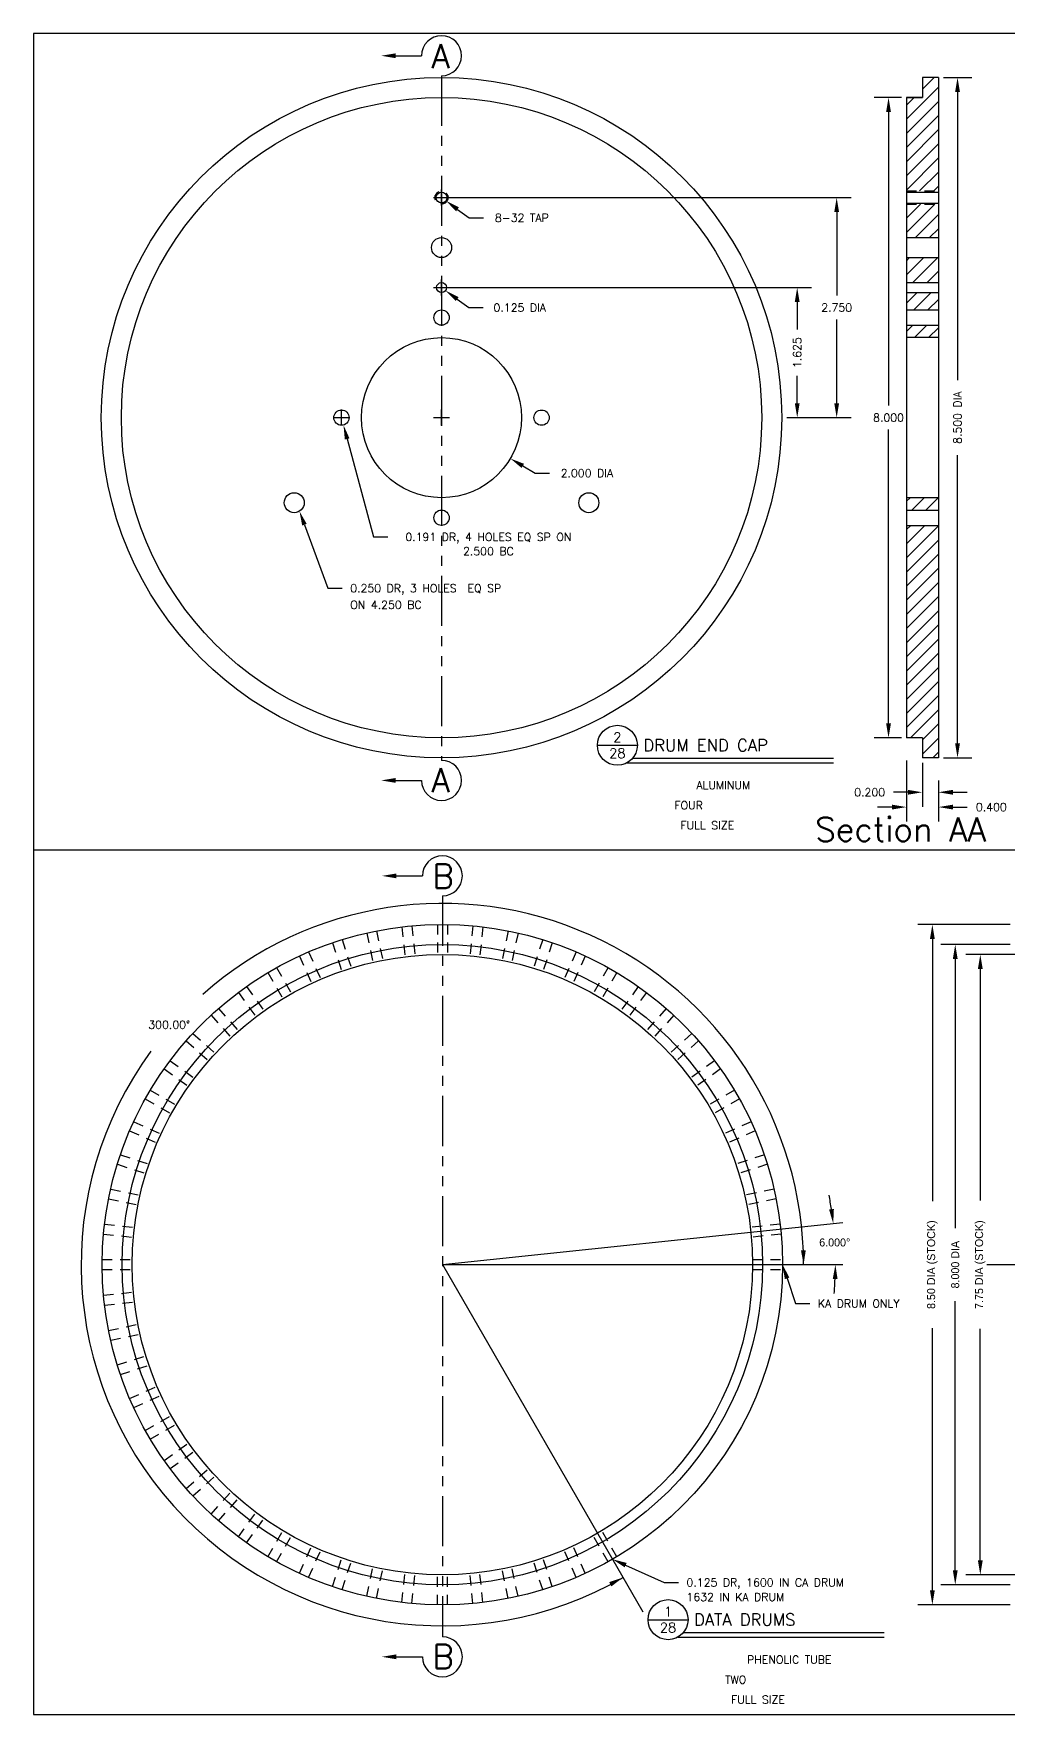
# Model space of a CAD drawing. Extents: x 0 to 33, y 0 to 21.
# Drawn here: x 0 to 12.18, y 0 to 21 of the extents above; entities that cross this region are included whole.
import ezdxf
from ezdxf.enums import TextEntityAlignment as Align

# ---------------------------------------------------------------- set-up
doc = ezdxf.new("R2010")
doc.units = 0
doc.header["$MEASUREMENT"] = 0
for name, pattern in [('CENTER2', [1.125, 0.75, -0.125, 0.125, -0.125]), ('HIDDEN2', [0.1875, 0.125, -0.0625]), ('PHANTOM2', [1.25, 0.625, -0.125, 0.125, -0.125, 0.125, -0.125])]:
    doc.linetypes.add(name, pattern=pattern)
doc.layers.get('0').update_dxf_attribs({"linetype": 'CONTINUOUS'})
doc.layers.get('DEFPOINTS').update_dxf_attribs({"linetype": 'CONTINUOUS'})
for name, color, linetype in [('BORDER', 5, 'CONTINUOUS'), ('DIM', 1, 'CONTINUOUS'), ('NFCENTER', 4, 'CENTER2'), ('NFHIDDEN', 6, 'HIDDEN2'), ('NFSECTION', 6, 'PHANTOM2'), ('OBJECT', 3, 'CONTINUOUS'), ('TEXT', 1, 'CONTINUOUS')]:
    doc.layers.add(name, color=color, linetype=linetype)
doc.styles.add('ROMANS', font='romans')
doc.styles.add('SIMPLEX', font='simplex')
doc.dimstyles.get("Standard").update_dxf_attribs({"dimtxt": 0.1, "dimasz": 0.18, "dimexe": 0.18, "dimexo": 0.0625, "dimgap": 0.1, "dimtad": 0, "dimtih": 1, "dimtoh": 1, "dimdec": 3, "dimzin": 0, "dimdsep": 46, "dimtxsty": 'STANDARD', "dimcen": 0.1, "dimclrd": 256, "dimclre": 256, "dimclrt": 256, "dimadec": 0, "dimazin": 0, "dimtfac": 0.8, "dimtdec": 3, "dimtofl": 0, "dimtmove": 2, "dimatfit": 3, "dimfxl": 1, "dimtolj": 1, "dimtzin": 0, "dimarcsym": 0})

# ---------------------------------------------------------------- blocks, each defined once
blk = doc.blocks.new('*D12')
at = {"linetype": 'ByBlock', "transparency": 16777216}
for p, q in [((22.947, 15.142), (23.147, 15.142)), ((23.047, 15.042), (23.047, 15.242)), ((23.118, 14.875), (23.445, 13.651)), ((23.445, 13.651), (23.625, 13.651))]:
    blk.add_line(p, q, dxfattribs=at)
blk.add_solid([(23.089, 14.868), (23.147, 14.883), (23.072, 15.049)], dxfattribs=at)
at = {"layer": 'DEFPOINTS', "color": 0, "linetype": 'ByBlock', "transparency": 16777216}
for p in [(23.022, 15.234), (23.072, 15.049)]:
    blk.add_point(p, dxfattribs=at)
at = {"linetype": 'ByBlock', "transparency": 16777216, "style": 'SIMPLEX'}
blk.add_text('0.191 DR, 4 HOLES EQ SP ON', height=0.1, dxfattribs=at).set_placement((24.882, 13.651), align=Align.MIDDLE_CENTER)
blk = doc.blocks.new('*D13')
at = {"linetype": 'ByBlock', "transparency": 16777216}
for p, q in [((24.197, 15.142), (24.397, 15.142)), ((24.297, 15.042), (24.297, 15.242)), ((25.312, 14.539), (25.467, 14.448)), ((25.467, 14.448), (25.647, 14.448))]:
    blk.add_line(p, q, dxfattribs=at)
blk.add_solid([(25.296, 14.514), (25.327, 14.565), (25.157, 14.631)], dxfattribs=at)
at = {"layer": 'DEFPOINTS', "color": 0, "linetype": 'ByBlock', "transparency": 16777216}
for p in [(23.437, 15.652), (25.157, 14.631)]:
    blk.add_point(p, dxfattribs=at)
at = {"linetype": 'ByBlock', "transparency": 16777216, "style": 'SIMPLEX'}
blk.add_text('2.000 DIA', height=0.1, dxfattribs=at).set_placement((26.113, 14.448), align=Align.MIDDLE_CENTER)
blk = doc.blocks.new('*D16')
at = {"linetype": 'ByBlock', "transparency": 16777216}
for p, q in [((30.042, 19.142), (29.701, 19.142)), ((29.881, 18.962), (29.881, 15.292)), ((29.881, 11.322), (29.881, 14.992)), ((30.042, 11.142), (29.701, 11.142))]:
    blk.add_line(p, q, dxfattribs=at)
for points in [[(29.851, 18.962), (29.911, 18.962), (29.881, 19.142)], [(29.851, 11.322), (29.911, 11.322), (29.881, 11.142)]]:
    blk.add_solid(points, dxfattribs=at)
at = {"layer": 'DEFPOINTS', "color": 0, "linetype": 'ByBlock', "transparency": 16777216}
for p in [(29.881, 19.142), (30.105, 19.142), (30.105, 11.142)]:
    blk.add_point(p, dxfattribs=at)
at = {"linetype": 'ByBlock', "transparency": 16777216, "style": 'SIMPLEX'}
blk.add_text('8.000', height=0.1, dxfattribs=at).set_placement((29.881, 15.142), align=Align.MIDDLE_CENTER)
blk = doc.blocks.new('*D17')
at = {"linetype": 'ByBlock', "transparency": 16777216}
for p, q in [((30.567, 19.392), (30.923, 19.392)), ((30.743, 19.212), (30.743, 15.608)), ((30.743, 11.072), (30.743, 14.675)), ((30.567, 10.892), (30.923, 10.892))]:
    blk.add_line(p, q, dxfattribs=at)
for points in [[(30.713, 19.212), (30.773, 19.212), (30.743, 19.392)], [(30.713, 11.072), (30.773, 11.072), (30.743, 10.892)]]:
    blk.add_solid(points, dxfattribs=at)
at = {"layer": 'DEFPOINTS', "color": 0, "linetype": 'ByBlock', "transparency": 16777216}
for p in [(30.505, 19.392), (30.743, 19.392), (30.505, 10.892)]:
    blk.add_point(p, dxfattribs=at)
at = {"linetype": 'ByBlock', "transparency": 16777216, "style": 'SIMPLEX'}
blk.add_text('8.500 DIA', height=0.1, rotation=90, dxfattribs=at).set_placement((30.743, 15.142), align=Align.MIDDLE_CENTER)
blk = doc.blocks.new('P-TITLE')
at = {"layer": 'OBJECT'}
for p, q in [((-1.562, -0.638), (-1.062, -0.638)), ((-1.113, -0.8), (1.387, -0.8)), ((1.387, -0.862), (-1.188, -0.862))]:
    blk.add_line(p, q, dxfattribs=at)
blk.add_circle((-1.312, -0.638), 0.25, dxfattribs=at)
at = {"layer": 'OBJECT', "style": 'ROMANS'}
for tag, p in [('NO.', (-1.312, -0.538)), ('PAGE', (-1.312, -0.738))]:
    blk.add_attdef(tag, text='', height=0.12, dxfattribs=at).set_placement(p, align=Align.MIDDLE)
for tag, p, height in [('DESCRIPTION', (-0.988, -0.712), 0.15), ('MATERIAL', (-0.325, -1.188), 0.1), ('#_REQUIRED', (-0.6, -1.438), 0.1), ('SCALE', (-0.525, -1.688), 0.1)]:
    blk.add_attdef(tag, p, '', height=height, dxfattribs=at)
at = {"layer": 'OBJECT', "style": 'ROMANS', "flags": 2}
for tag, p in [('MATERIAL:', (-1.163, -1.188)), ('REQD:', (-1.163, -1.438)), ('SCALE:', (-1.163, -1.688))]:
    blk.add_attdef(tag, p, '', height=0.1, dxfattribs=at)
blk = doc.blocks.new('*X1')
at = {"color": 0}
for p, q in [((53.103, 10.323), (53.148, 10.368)), ((53.17, 10.213), (53.324, 10.368)), ((53.347, 10.213), (53.501, 10.368)), ((53.103, 9.793), (53.332, 10.022)), ((53.103, 9.97), (53.156, 10.022)), ((53.103, 9.616), (53.503, 10.016)), ((53.103, 9.439), (53.503, 9.839)), ((53.103, 9.262), (53.503, 9.662)), ((53.103, 9.086), (53.503, 9.486)), ((53.103, 8.909), (53.503, 9.309)), ((53.103, 8.732), (53.503, 9.132)), ((53.103, 8.555), (53.503, 8.955)), ((53.103, 8.379), (53.503, 8.779)), ((53.103, 8.202), (53.503, 8.602)), ((53.103, 8.025), (53.503, 8.425)), ((53.103, 7.848), (53.503, 8.248)), ((53.103, 7.671), (53.503, 8.071)), ((53.103, 7.495), (53.503, 7.895)), ((53.153, 7.368), (53.503, 7.718)), ((53.303, 7.341), (53.503, 7.541)), ((53.303, 7.164), (53.503, 7.364)), ((53.433, 7.118), (53.503, 7.188))]:
    blk.add_line(p, q, dxfattribs=at)
blk = doc.blocks.new('*D18')
at = {"linetype": 'ByBlock', "transparency": 16777216}
for p, q in [((30.105, 10.857), (30.105, 10.096)), ((30.505, 10.607), (30.505, 10.096)), ((29.925, 10.276), (29.745, 10.276)), ((30.685, 10.276), (30.865, 10.276))]:
    blk.add_line(p, q, dxfattribs=at)
for points in [[(29.925, 10.306), (29.925, 10.246), (30.105, 10.276)], [(30.685, 10.306), (30.685, 10.246), (30.505, 10.276)]]:
    blk.add_solid(points, dxfattribs=at)
at = {"layer": 'DEFPOINTS', "color": 0, "linetype": 'ByBlock', "transparency": 16777216}
for p in [(30.105, 10.919), (30.505, 10.669), (30.505, 10.276)]:
    blk.add_point(p, dxfattribs=at)
at = {"linetype": 'ByBlock', "transparency": 16777216, "style": 'SIMPLEX'}
blk.add_text('0.400', height=0.1, dxfattribs=at).set_placement((31.165, 10.276), align=Align.MIDDLE_CENTER)
blk = doc.blocks.new('*D19')
at = {"linetype": 'ByBlock', "transparency": 16777216}
for p, q in [((30.305, 10.829), (30.305, 10.281)), ((30.505, 10.579), (30.505, 10.281)), ((30.125, 10.461), (29.945, 10.461)), ((30.685, 10.461), (30.865, 10.461))]:
    blk.add_line(p, q, dxfattribs=at)
for points in [[(30.125, 10.491), (30.125, 10.431), (30.305, 10.461)], [(30.685, 10.491), (30.685, 10.431), (30.505, 10.461)]]:
    blk.add_solid(points, dxfattribs=at)
at = {"layer": 'DEFPOINTS', "color": 0, "linetype": 'ByBlock', "transparency": 16777216}
for p in [(30.305, 10.892), (30.505, 10.642), (30.305, 10.461)]:
    blk.add_point(p, dxfattribs=at)
at = {"linetype": 'ByBlock', "transparency": 16777216, "style": 'SIMPLEX'}
blk.add_text('0.200', height=0.1, dxfattribs=at).set_placement((29.645, 10.461), align=Align.MIDDLE_CENTER)
blk = doc.blocks.new('*D20')
at = {"linetype": 'ByBlock', "transparency": 16777216}
for p, q in [((24.359, 17.892), (29.413, 17.892)), ((29.233, 17.712), (29.233, 16.667)), ((29.233, 15.322), (29.233, 16.367)), ((28.609, 15.142), (29.413, 15.142))]:
    blk.add_line(p, q, dxfattribs=at)
for points in [[(29.203, 17.712), (29.263, 17.712), (29.233, 17.892)], [(29.203, 15.322), (29.263, 15.322), (29.233, 15.142)]]:
    blk.add_solid(points, dxfattribs=at)
at = {"layer": 'DEFPOINTS', "color": 0, "linetype": 'ByBlock', "transparency": 16777216}
for p in [(24.297, 17.892), (29.233, 17.892), (28.547, 15.142)]:
    blk.add_point(p, dxfattribs=at)
at = {"linetype": 'ByBlock', "transparency": 16777216, "style": 'SIMPLEX'}
blk.add_text('2.750', height=0.1, dxfattribs=at).set_placement((29.233, 16.517), align=Align.MIDDLE_CENTER)
blk = doc.blocks.new('*D21')
at = {"linetype": 'ByBlock', "transparency": 16777216}
for p, q in [((24.359, 16.767), (28.92, 16.767)), ((28.74, 16.587), (28.74, 16.245)), ((28.74, 15.322), (28.74, 15.664)), ((28.609, 15.142), (28.92, 15.142))]:
    blk.add_line(p, q, dxfattribs=at)
for points in [[(28.71, 16.587), (28.77, 16.587), (28.74, 16.767)], [(28.71, 15.322), (28.77, 15.322), (28.74, 15.142)]]:
    blk.add_solid(points, dxfattribs=at)
at = {"layer": 'DEFPOINTS', "color": 0, "linetype": 'ByBlock', "transparency": 16777216}
for p in [(24.297, 16.767), (28.74, 16.767), (28.547, 15.142)]:
    blk.add_point(p, dxfattribs=at)
at = {"linetype": 'ByBlock', "transparency": 16777216, "style": 'SIMPLEX'}
blk.add_text('1.625', height=0.1, rotation=90, dxfattribs=at).set_placement((28.74, 15.954), align=Align.MIDDLE_CENTER)
blk = doc.blocks.new('*D22')
at = {"linetype": 'ByBlock', "transparency": 16777216}
for p, q in [((24.297, 16.667), (24.297, 16.867)), ((24.197, 16.767), (24.397, 16.767)), ((24.492, 16.623), (24.637, 16.516)), ((24.637, 16.516), (24.817, 16.516))]:
    blk.add_line(p, q, dxfattribs=at)
blk.add_solid([(24.474, 16.599), (24.51, 16.647), (24.347, 16.73)], dxfattribs=at)
at = {"layer": 'DEFPOINTS', "color": 0, "linetype": 'ByBlock', "transparency": 16777216}
for p in [(24.247, 16.804), (24.347, 16.73)]:
    blk.add_point(p, dxfattribs=at)
at = {"linetype": 'ByBlock', "transparency": 16777216, "style": 'SIMPLEX'}
blk.add_text('0.125 DIA', height=0.1, dxfattribs=at).set_placement((25.274, 16.516), align=Align.MIDDLE_CENTER)
blk = doc.blocks.new('*D23')
at = {"linetype": 'ByBlock', "transparency": 16777216}
for p, q in [((24.197, 17.892), (24.397, 17.892)), ((24.297, 17.792), (24.297, 17.992)), ((24.497, 17.744), (24.642, 17.638)), ((24.642, 17.638), (24.822, 17.638))]:
    blk.add_line(p, q, dxfattribs=at)
blk.add_solid([(24.479, 17.72), (24.514, 17.769), (24.352, 17.851)], dxfattribs=at)
at = {"layer": 'DEFPOINTS', "color": 0, "linetype": 'ByBlock', "transparency": 16777216}
for p in [(24.242, 17.932), (24.352, 17.851)]:
    blk.add_point(p, dxfattribs=at)
at = {"linetype": 'ByBlock', "transparency": 16777216, "style": 'SIMPLEX'}
blk.add_text('8-32 TAP', height=0.1, dxfattribs=at).set_placement((25.3, 17.638), align=Align.MIDDLE_CENTER)
blk = doc.blocks.new('*X0')
at = {"color": 0}
for p, q in [((53.303, 15.473), (53.448, 15.618)), ((53.103, 15.096), (53.503, 15.496)), ((53.103, 15.273), (53.198, 15.368)), ((53.103, 14.919), (53.503, 15.319)), ((53.103, 14.743), (53.503, 15.143)), ((53.103, 14.566), (53.503, 14.966)), ((53.103, 14.389), (53.503, 14.789)), ((53.103, 14.212), (53.503, 14.612)), ((53.267, 14.2), (53.503, 14.435)), ((53.444, 14.2), (53.503, 14.259)), ((53.103, 13.859), (53.28, 14.036)), ((53.103, 14.035), (53.103, 14.036)), ((53.103, 13.682), (53.457, 14.036)), ((53.216, 13.618), (53.503, 13.905)), ((53.392, 13.618), (53.503, 13.728)), ((53.103, 13.328), (53.142, 13.368)), ((53.103, 13.152), (53.319, 13.368)), ((53.183, 13.055), (53.496, 13.368)), ((53.36, 13.055), (53.503, 13.198)), ((53.103, 12.798), (53.235, 12.93)), ((53.195, 12.713), (53.412, 12.93)), ((53.372, 12.713), (53.503, 12.844)), ((53.103, 12.444), (53.181, 12.522)), ((53.203, 12.368), (53.358, 12.522)), ((53.38, 12.368), (53.503, 12.491))]:
    blk.add_line(p, q, dxfattribs=at)
blk = doc.blocks.new('*D26')
at = {"linetype": 'ByBlock', "transparency": 16777216}
for p, q in [((12.523, 9.494), (11.646, 9.494)), ((11.826, 9.314), (11.826, 6.419)), ((11.826, 1.924), (11.826, 4.819)), ((12.523, 1.744), (11.646, 1.744))]:
    blk.add_line(p, q, dxfattribs=at)
for points in [[(11.796, 9.314), (11.856, 9.314), (11.826, 9.494)], [(11.796, 1.924), (11.856, 1.924), (11.826, 1.744)]]:
    blk.add_solid(points, dxfattribs=at)
at = {"layer": 'DEFPOINTS', "color": 0, "linetype": 'ByBlock', "transparency": 16777216}
for p in [(11.826, 9.494), (12.585, 9.494), (12.585, 1.744)]:
    blk.add_point(p, dxfattribs=at)
at = {"linetype": 'ByBlock', "transparency": 16777216, "insert": (11.826, 5.619), "char_height": 0.1, "attachment_point": 5, "rotation": 90}
blk.add_mtext('\\A1;7.75 DIA (STOCK)', dxfattribs=at)
blk = doc.blocks.new('*D27')
at = {"linetype": 'ByBlock', "transparency": 16777216}
for p, q in [((12.198, 9.619), (11.333, 9.619)), ((11.513, 9.439), (11.513, 6.077)), ((11.513, 1.799), (11.513, 5.161)), ((12.198, 1.619), (11.333, 1.619))]:
    blk.add_line(p, q, dxfattribs=at)
for points in [[(11.483, 9.439), (11.543, 9.439), (11.513, 9.619)], [(11.483, 1.799), (11.543, 1.799), (11.513, 1.619)]]:
    blk.add_solid(points, dxfattribs=at)
at = {"layer": 'DEFPOINTS', "color": 0, "linetype": 'ByBlock', "transparency": 16777216}
for p in [(11.513, 9.619), (12.26, 9.619), (12.26, 1.619)]:
    blk.add_point(p, dxfattribs=at)
at = {"linetype": 'ByBlock', "transparency": 16777216, "insert": (11.513, 5.619), "char_height": 0.1, "attachment_point": 5, "rotation": 90}
blk.add_mtext('\\A1;8.000 DIA', dxfattribs=at)
blk = doc.blocks.new('*D28')
at = {"linetype": 'ByBlock', "transparency": 16777216}
for p, q in [((12.198, 9.869), (11.047, 9.869)), ((11.227, 9.689), (11.227, 6.411)), ((11.227, 1.549), (11.227, 4.827)), ((12.198, 1.369), (11.047, 1.369))]:
    blk.add_line(p, q, dxfattribs=at)
for points in [[(11.197, 9.689), (11.257, 9.689), (11.227, 9.869)], [(11.197, 1.549), (11.257, 1.549), (11.227, 1.369)]]:
    blk.add_solid(points, dxfattribs=at)
at = {"layer": 'DEFPOINTS', "color": 0, "linetype": 'ByBlock', "transparency": 16777216}
for p in [(11.227, 9.869), (12.26, 9.869), (12.26, 1.369)]:
    blk.add_point(p, dxfattribs=at)
at = {"linetype": 'ByBlock', "transparency": 16777216, "insert": (11.227, 5.619), "char_height": 0.1, "attachment_point": 5, "rotation": 90}
blk.add_mtext('\\A1;8.50 DIA (STOCK)', dxfattribs=at)
blk = doc.blocks.new('*D29')
at = {"linetype": 'ByBlock', "transparency": 16777216}
for start, end in [(8.1008, 10.2016), (355.7984, 357.8992)]:
    blk.add_arc((5.106, 5.619), 4.909, start, end, dxfattribs=at)
for points in [[(9.997, 6.315), (9.937, 6.307), (9.989, 6.132)], [(9.983, 5.44), (10.043, 5.439), (10.016, 5.619)]]:
    blk.add_solid(points, dxfattribs=at)
at = {"layer": 'DEFPOINTS', "color": 0, "linetype": 'ByBlock', "transparency": 16777216}
for p in [(10.11, 6.145), (10.013, 5.79), (5.106, 5.619), (5.106, 5.619), (10.11, 5.619)]:
    blk.add_point(p, dxfattribs=at)
at = {"linetype": 'ByBlock', "transparency": 16777216, "insert": (10.008, 5.896), "char_height": 0.1, "attachment_point": 5}
blk.add_mtext('\\A1;6.000°', dxfattribs=at)

msp = doc.modelspace()

# ---------------------------------------------------------------- linework, layer by layer
at = {"layer": 'BORDER'}
for p, q in [((33, 21), (0, 21)), ((0, 21), (0, 0)), ((0, 10.80232), (33, 10.80232)), ((0, 0), (33, 0))]:
    msp.add_line(p, q, dxfattribs=at)
at = {"layer": 'DEFPOINTS', "color": 0, "linetype": 'ByBlock'}
for p in [(3.82118, 16.11607), (3.87045, 15.93153), (9.48862, 6.69673), (5.10647, 5.61905), (5.10647, 5.61905), (5.10647, 5.61905), (5.10647, 5.61905), (5.10647, 5.61905), (5.10647, 5.61905), (6.94196, 1.49648)]:
    msp.add_point(p, dxfattribs=at)
at = {"layer": 'DIM'}
for q in [(10.10967, 6.14491), (7.6099, 1.28299), (10.10967, 5.61905)]:
    msp.add_line((5.10647, 5.61905), q, dxfattribs=at)
for start, end in [(0, 131.574345), (143.773684, 300)]:
    msp.add_arc((5.10647, 5.61905), 4.51271, start, end, dxfattribs=at)
at = {"layer": 'DIM', "linetype": 'ByBlock'}
for points in [[(9.64559, 5.79961), (9.5856, 5.79842), (9.61919, 5.61905)], [(7.18991, 1.65263), (7.21817, 1.5997), (7.36283, 1.71093)]]:
    msp.add_solid(points, dxfattribs=at)
at = {"layer": 'NFCENTER'}
msp.add_line((11.90587, 5.61905), (23.5504, 5.61905), dxfattribs=at)
at = {"layer": 'NFHIDDEN'}
for p, q in [((10.90373, 19.03364), (11.30373, 19.03364)), ((10.90373, 18.86964), (11.30373, 18.86964)), ((3.85285, 9.67956), (3.96863, 9.32323)), ((4.16189, 9.76237), (4.23979, 9.39589)), ((4.28416, 9.78836), (4.36206, 9.42188)), ((4.60016, 9.83841), (4.63932, 9.46579)), ((4.72447, 9.85147), (4.76364, 9.47886)), ((5.04397, 9.86822), (5.04397, 9.49355)), ((5.16897, 9.86822), (5.16897, 9.49355)), ((5.48848, 9.85147), (5.44931, 9.47886)), ((5.61279, 9.83841), (5.57363, 9.46579)), ((5.92879, 9.78836), (5.85089, 9.42188)), ((6.05106, 9.76237), (5.97316, 9.39589)), ((6.3601, 9.67956), (6.24432, 9.32323)), ((3.32109, 9.47544), (3.47348, 9.13316)), ((3.43528, 9.52628), (3.58767, 9.184)), ((3.73397, 9.64093), (3.84975, 9.2846)), ((6.47898, 9.64093), (6.3632, 9.2846)), ((6.77767, 9.52628), (6.62528, 9.184)), ((6.89186, 9.47544), (6.73947, 9.13316)), ((2.92777, 9.26769), (3.1151, 8.94321)), ((3.03602, 9.33019), (3.22335, 9.00571)), ((7.17693, 9.33019), (6.9896, 9.00571)), ((7.28518, 9.26769), (7.09785, 8.94321)), ((2.65944, 9.09344), (2.87967, 8.79032)), ((7.55351, 9.09344), (7.33328, 8.79032)), ((2.55831, 9.01996), (2.77854, 8.71685)), ((7.65463, 9.01996), (7.43441, 8.71685)), ((2.21678, 8.73498), (2.46748, 8.45654)), ((2.30967, 8.81862), (2.56038, 8.54018)), ((7.90327, 8.81862), (7.65257, 8.54018)), ((7.99617, 8.73498), (7.74547, 8.45654)), ((1.90691, 8.41585), (2.18534, 8.16515)), ((1.99055, 8.50874), (2.26898, 8.25804)), ((8.2224, 8.50874), (7.94397, 8.25804)), ((8.30604, 8.41585), (8.02761, 8.16515)), ((1.63209, 8.06608), (1.93521, 7.84586)), ((1.70556, 8.16721), (2.00868, 7.94699)), ((8.50738, 8.16721), (8.20427, 7.94699)), ((8.58086, 8.06608), (8.27774, 7.84586)), ((1.45784, 7.79776), (1.78231, 7.61043)), ((8.75511, 7.79776), (8.43064, 7.61043)), ((1.39534, 7.68951), (1.71981, 7.50217)), ((8.81761, 7.68951), (8.49314, 7.50217)), ((1.25009, 7.40444), (1.59237, 7.25205)), ((8.96286, 7.40444), (8.62058, 7.25205)), ((1.19925, 7.29025), (1.54153, 7.13785)), ((9.0137, 7.29025), (8.67142, 7.13785)), ((1.08459, 6.99156), (1.44092, 6.87578)), ((9.12836, 6.99156), (8.77203, 6.87578)), ((1.04597, 6.87268), (1.4023, 6.7569)), ((9.16698, 6.87268), (8.81065, 6.7569)), ((0.96316, 6.56364), (1.32964, 6.48574)), ((9.24979, 6.56364), (8.88331, 6.48574)), ((0.93717, 6.44137), (1.30365, 6.36347)), ((9.27578, 6.44137), (8.9093, 6.36347)), ((0.88712, 6.12537), (1.25974, 6.0862)), ((9.32583, 6.12537), (8.95321, 6.0862)), ((0.87405, 6.00105), (1.24667, 5.96189)), ((9.3389, 6.00105), (8.96628, 5.96189)), ((0.85731, 5.68155), (1.23198, 5.68155)), ((8.98097, 5.68155), (9.35564, 5.68155)), ((0.85731, 5.55655), (1.23198, 5.55655)), ((8.98097, 5.55655), (9.35564, 5.55655)), ((0.87405, 5.23705), (1.24667, 5.27621)), ((0.88712, 5.11274), (1.25974, 5.1519)), ((0.93717, 4.79674), (1.30365, 4.87463)), ((0.96316, 4.67447), (1.32964, 4.75236)), ((1.04597, 4.36543), (1.4023, 4.48121)), ((1.08459, 4.24655), (1.44092, 4.36233)), ((1.19925, 3.94786), (1.54153, 4.10025)), ((1.25009, 3.83366), (1.59237, 3.98606)), ((1.39534, 3.5486), (1.71981, 3.73593)), ((1.45784, 3.44034), (1.78231, 3.62768)), ((1.63209, 3.17202), (1.93521, 3.39224)), ((1.70556, 3.07089), (2.00868, 3.29112)), ((1.90691, 2.82225), (2.18534, 3.07295)), ((1.99055, 2.72936), (2.26898, 2.98006)), ((2.21678, 2.50313), (2.46748, 2.78156)), ((2.30967, 2.41949), (2.56038, 2.69792)), ((2.55831, 2.21814), (2.77854, 2.52126)), ((2.65944, 2.14467), (2.87967, 2.44778)), ((2.92777, 1.97042), (3.1151, 2.29489)), ((3.03602, 1.90792), (3.22335, 2.23239)), ((3.32109, 1.76267), (3.47348, 2.10494)), ((6.89186, 1.76267), (6.73947, 2.10494)), ((7.17693, 1.90792), (6.9896, 2.23239)), ((7.28518, 1.97042), (7.09785, 2.29489)), ((3.43528, 1.71183), (3.58767, 2.0541)), ((3.73397, 1.59717), (3.84975, 1.9535)), ((3.85285, 1.55854), (3.96863, 1.91487)), ((6.3601, 1.55854), (6.24432, 1.91487)), ((6.47898, 1.59717), (6.3632, 1.9535)), ((6.77767, 1.71183), (6.62528, 2.0541)), ((4.16189, 1.47574), (4.23979, 1.84222)), ((4.28416, 1.44975), (4.36206, 1.81623)), ((4.60016, 1.3997), (4.63932, 1.77231)), ((4.72447, 1.38663), (4.76364, 1.75925)), ((5.04397, 1.36989), (5.04397, 1.74456)), ((5.16897, 1.36989), (5.16897, 1.74456)), ((5.48848, 1.38663), (5.44931, 1.75925)), ((5.61279, 1.3997), (5.57363, 1.77231)), ((5.92879, 1.44975), (5.85089, 1.81623)), ((6.05106, 1.47574), (5.97316, 1.84222))]:
    msp.add_line(p, q, dxfattribs=at)
msp.add_circle((5.09581, 18.95164), 0.082, dxfattribs=at)
at = {"layer": 'NFSECTION'}
for p, q in [((5.09581, 20.47361), (5.09581, 11.91918)), ((5.10647, 10.22653), (5.10647, 0.96947))]:
    msp.add_line(p, q, dxfattribs=at)
at = {"layer": 'OBJECT'}
for p, q in [((11.10373, 20.45164), (11.10373, 20.20164)), ((11.30373, 20.45164), (11.10373, 20.45164)), ((11.30373, 20.45164), (11.30373, 11.95164)), ((10.90373, 20.20164), (10.90373, 12.20164)), ((11.10373, 20.20164), (10.90373, 20.20164)), ((10.90373, 20.20164), (11.10373, 20.20164)), ((10.90373, 19.01964), (11.30373, 19.01964)), ((10.90373, 18.88364), (11.30373, 18.88364)), ((10.90373, 18.45164), (11.30373, 18.45164)), ((10.90373, 18.20164), (11.30373, 18.20164)), ((10.90373, 17.88914), (11.30373, 17.88914)), ((10.90373, 17.76414), (11.30373, 17.76414)), ((10.90373, 17.54714), (11.30373, 17.54714)), ((10.90373, 17.35614), (11.30373, 17.35614)), ((11.30373, 17.20164), (10.90373, 17.20164)), ((11.30373, 15.20164), (10.90373, 15.20164)), ((10.90373, 15.04714), (11.30373, 15.04714)), ((10.90373, 14.85614), (11.30373, 14.85614)), ((11.10373, 12.20164), (10.90373, 12.20164)), ((11.10373, 12.20164), (11.10373, 11.95164)), ((11.30373, 11.95164), (11.10373, 11.95164))]:
    msp.add_line(p, q, dxfattribs=at)
for centre, radius in [((5.09581, 16.20164), 4.25), ((5.09581, 16.20164), 4), ((5.09581, 18.95164), 0.068), ((5.09581, 18.32664), 0.125), ((5.09581, 17.82664), 0.0625), ((5.09581, 17.45164), 0.0955), ((5.09581, 16.20164), 1), ((3.84581, 16.20164), 0.0955), ((6.34581, 16.20164), 0.0955), ((3.25551, 15.13914), 0.125), ((6.93612, 15.13914), 0.125), ((5.09581, 14.95164), 0.0955), ((5.10647, 5.61905), 4.24962), ((5.10647, 5.61905), 3.99951), ((5.10647, 5.61905), 3.875)]:
    msp.add_circle(centre, radius, dxfattribs=at)
at = {"layer": 'TEXT'}
for p, q in [((4.52089, 20.72361), (4.84581, 20.72361)), ((3.38333, 14.86385), (3.67549, 14.06991)), ((3.67549, 14.06991), (3.85549, 14.06991)), ((4.52089, 11.66918), (4.84581, 11.66918)), ((4.53155, 10.47653), (4.85647, 10.47653)), ((9.41262, 5.44816), (9.51687, 5.13295)), ((9.51687, 5.13295), (9.69687, 5.13295)), ((7.39537, 1.86476), (7.8759, 1.64804)), ((7.8759, 1.64804), (8.0559, 1.64804)), ((4.53155, 0.71947), (4.85647, 0.71947))]:
    msp.add_line(p, q, dxfattribs=at)
for centre, start, end in [((5.09581, 20.72361), 270, 180), ((5.09581, 11.66918), 180, 90), ((5.10647, 10.47653), 270, 180), ((5.10647, 0.71947), 180, 90)]:
    msp.add_arc(centre, 0.25, start, end, dxfattribs=at)
for points in [[(4.52089, 20.69361), (4.52089, 20.75361), (4.34089, 20.72361)], [(3.35517, 14.85349), (3.41148, 14.87421), (3.32116, 15.03277)], [(4.52089, 11.69918), (4.52089, 11.63918), (4.34089, 11.66918)], [(4.53155, 10.44653), (4.53155, 10.50653), (4.35155, 10.47653)], [(9.38414, 5.43874), (9.4411, 5.45758), (9.3561, 5.61905)], [(7.38304, 1.83742), (7.4077, 1.89211), (7.23129, 1.93877)], [(4.53155, 0.74947), (4.53155, 0.68947), (4.35155, 0.71947)]]:
    msp.add_solid(points, dxfattribs=at)

# ---------------------------------------------------------------- block references
at = {"layer": 'OBJECT'}
for name in ['*X0', '*X1']:
    msp.add_blockref(name, (-42.19932, 4.83397), dxfattribs=at)
at = {"layer": 'TEXT'}
ref = msp.add_blockref('P-TITLE', (8.60443, 12.74611), dxfattribs=at)
ref.add_attrib('SCALE', 'FULL SIZE', (8.07943, 11.05861), dxfattribs={"layer": 'OBJECT', "height": 0.1, "style": 'ROMANS'})
ref.add_attrib('#_REQUIRED', 'FOUR', (8.00443, 11.30813), dxfattribs={"layer": 'OBJECT', "height": 0.1, "style": 'ROMANS'})
ref.add_attrib('MATERIAL', 'ALUMINUM', (8.27943, 11.55861), dxfattribs={"layer": 'OBJECT', "height": 0.1, "style": 'ROMANS'})
ref.add_attrib('NO.', '2', dxfattribs={"layer": 'OBJECT', "height": 0.12, "style": 'ROMANS'}).set_placement((7.29193, 12.20861), align=Align.MIDDLE)
ref.add_attrib('DESCRIPTION', 'DRUM END CAP', (7.61693, 12.03361), dxfattribs={"layer": 'OBJECT', "height": 0.15, "style": 'ROMANS'})
ref.add_attrib('PAGE', '28', dxfattribs={"layer": 'OBJECT', "height": 0.12, "style": 'ROMANS'}).set_placement((7.29193, 12.00861), align=Align.MIDDLE)
ref = msp.add_blockref('P-TITLE', (9.23742, 1.82142), dxfattribs=at)
ref.add_attrib('SCALE', 'FULL SIZE', (8.71242, 0.13392), dxfattribs={"layer": 'OBJECT', "height": 0.1, "style": 'ROMANS'})
ref.add_attrib('#_REQUIRED', 'TWO', (8.63742, 0.38344), dxfattribs={"layer": 'OBJECT', "height": 0.1, "style": 'ROMANS'})
ref.add_attrib('MATERIAL', 'PHENOLIC TUBE', (8.91242, 0.63392), dxfattribs={"layer": 'OBJECT', "height": 0.1, "style": 'ROMANS'})
ref.add_attrib('NO.', '1', dxfattribs={"layer": 'OBJECT', "height": 0.12, "style": 'ROMANS'}).set_placement((7.92492, 1.28392), align=Align.MIDDLE)
ref.add_attrib('DESCRIPTION', 'DATA DRUMS', (8.24992, 1.10892), dxfattribs={"layer": 'OBJECT', "height": 0.15, "style": 'ROMANS'})
ref.add_attrib('PAGE', '28', dxfattribs={"layer": 'OBJECT', "height": 0.12, "style": 'ROMANS'}).set_placement((7.92492, 1.08392), align=Align.MIDDLE)

# ---------------------------------------------------------------- texts
at = {"layer": 'DIM', "linetype": 'ByBlock', "style": 'SIMPLEX'}
msp.add_text('300.00%%d', height=0.1, dxfattribs=at).set_placement((1.69398, 8.61624), align=Align.MIDDLE)
at = {"layer": 'TEXT', "style": 'SIMPLEX'}
for s, p in [('A', (4.97041, 20.57024)), ('A', (4.97041, 11.52254)), ('Section AA', (9.7642, 10.90797)), ('B', (4.98107, 10.32316)), ('B', (4.98107, 0.57284))]:
    msp.add_text(s, height=0.3, dxfattribs=at).set_placement(p)
at = {"layer": 'TEXT', "linetype": 'ByBlock', "style": 'SIMPLEX'}
msp.add_text('2.500 BC', height=0.1, dxfattribs=at).set_placement((5.68101, 14.53287), align=Align.MIDDLE)
at = {"layer": 'TEXT', "style": 'SIMPLEX'}
for s, p in [('0.250 DR, 3 HOLES  EQ SP', (3.95549, 14.06991)), ('ON 4.250 BC', (3.95549, 13.86286)), ('KA DRUM ONLY', (9.79687, 5.13295)), ('0.125 DR, 1600 IN CA DRUM', (8.1559, 1.64804)), ('1632 IN KA DRUM', (8.1559, 1.46646))]:
    msp.add_text(s, height=0.1, dxfattribs=at).set_placement(p, align=Align.MIDDLE_LEFT)

# ---------------------------------------------------------------- dimensions: what is measured, and where the dimension line sits
at = {"layer": 'DIM'}
dim = msp.add_angular_dim_2l(base=(9.99176, 6.10541), line1=((5.10647, 5.61905), (10.10967, 6.14491)), line2=((5.10647, 5.61905), (10.10967, 5.61905)), dimstyle='STANDARD', override={"dimadec": 3}, dxfattribs=at)
dim.commit()
dim.dimension.update_dxf_attribs({"geometry": '*D29', "text_midpoint": (10.00765, 5.89639), "dimtype": 162})
at = {"layer": 'TEXT'}
dim = msp.add_linear_dim(base=(11.54178, 20.45164), p1=(11.30373, 11.95164), p2=(11.30373, 20.45164), angle=90, text='8.500 DIA', dimstyle='Standard', dxfattribs=at)
dim.commit()
dim.dimension.update_dxf_attribs({"geometry": '*D17', "text_midpoint": (11.54178, 16.20164), "text_rotation": 90, "insert": (-19.20114, 1.06005)})
for base, p1, p2, picture, middle in [((10.67939, 20.20164), (10.90373, 12.20164), (10.90373, 20.20164), '*D16', (10.67939, 16.20164)), ((10.03142, 18.95164), (9.34581, 16.20164), (5.09581, 18.95164), '*D20', (10.03142, 17.57664))]:
    dim = msp.add_linear_dim(base=base, p1=p1, p2=p2, angle=90, dimstyle='Standard', dxfattribs=at)
    dim.commit()
    dim.dimension.update_dxf_attribs({"geometry": picture, "text_midpoint": middle, "insert": (-19.20114, 1.06005)})
for p1, p2, text, picture, middle in [((5.04107, 18.99198), (5.15056, 18.91131), '8-32 TAP', '*D23', (6.09896, 18.69777)), ((5.04551, 17.86373), (5.14612, 17.78956), '0.125 DIA', '*D22', (6.07303, 17.57593)), ((4.23579, 16.71189), (5.95584, 15.69139), '2.000 DIA', '*D13', (6.91211, 15.5077)), ((3.82118, 16.29391), (3.87045, 16.10937), '0.191 DR, 4 HOLES EQ SP ON', '*D12', (5.68101, 14.71072))]:
    dim = msp.add_diameter_dim_2p(p1=p1, p2=p2, text=text, dimstyle='Standard', dxfattribs=at)
    dim.commit()
    dim.dimension.update_dxf_attribs({"geometry": picture, "text_midpoint": middle, "insert": (-19.20114, 1.06005)})
dim = msp.add_linear_dim(base=(9.53862, 17.82664), p1=(9.34581, 16.20164), p2=(5.09581, 17.82664), angle=90, dimstyle='Standard', dxfattribs=at)
dim.commit()
dim.dimension.update_dxf_attribs({"geometry": '*D21', "text_midpoint": (9.53862, 17.01414), "text_rotation": 90, "insert": (-19.20114, 1.06005)})
for base, p1, p2, picture, middle in [((11.30373, 11.33631), (10.90373, 11.97934), (11.30373, 11.72934), '*D18', (11.96373, 11.33631)), ((11.10373, 11.52153), (11.30373, 11.70164), (11.10373, 11.95164), '*D19', (10.44373, 11.52153))]:
    dim = msp.add_linear_dim(base=base, p1=p1, p2=p2, dimstyle='Standard', dxfattribs=at)
    dim.commit()
    dim.dimension.update_dxf_attribs({"geometry": picture, "text_midpoint": middle, "insert": (-19.20114, 1.06005)})
for base, p1, p2, text, picture, middle in [((11.22655, 9.86905), (12.26011, 1.36905), (12.26011, 9.86905), '8.50 DIA (STOCK)', '*D28', (11.22655, 5.61905)), ((11.51318, 9.61905), (12.26011, 1.61905), (12.26011, 9.61905), '8.000 DIA', '*D27', (11.51318, 5.61905)), ((11.82587, 9.49405), (12.58511, 1.74405), (12.58511, 9.49405), '7.75 DIA (STOCK)', '*D26', (11.82587, 5.61905))]:
    dim = msp.add_linear_dim(base=base, p1=p1, p2=p2, angle=90, text=text, dimstyle='STANDARD', dxfattribs=at)
    dim.commit()
    dim.dimension.update_dxf_attribs({"geometry": picture, "text_midpoint": middle, "text_rotation": 90})

doc.saveas('drawing.dxf')
